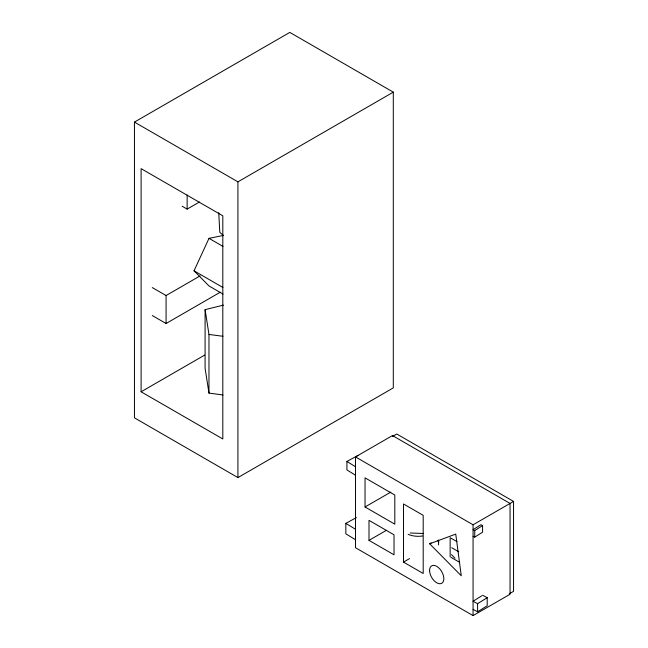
<?xml version="1.0" encoding="UTF-8"?>
<svg xmlns="http://www.w3.org/2000/svg" width="648" height="648" viewBox="0 0 648 648"><rect width="100%" height="100%" fill="white"/><g stroke="black" fill="none" stroke-linecap="round" stroke-linejoin="round"><path stroke-width="0.97" d="M223.009 294.054L209.012 285.971L194.036 270.807L209.012 238.343L223.56 235.402M474.741 530.558L482.574 525.585L480.905 524.71L473.064 529.683L474.741 530.558L474.741 537.152L473.064 536.277M474.741 537.152L482.574 532.178L482.574 525.585M481.885 595.763L473.064 601.263L477.592 603.685L487.207 597.683L482.687 595.261M473.064 609.363L477.592 611.785L487.207 605.783L487.207 597.683M134.444 122.099L289.818 32.4L393.296 92.146L393.296 387.893L237.921 477.592L134.444 417.847L134.444 122.099L237.921 181.845L393.296 92.146M182.112 206.218L187.142 209.118L199.406 202.038M152.288 287.582L166.074 295.537L200.135 275.878M152.288 315.544L166.074 323.498L220.223 292.24M141.102 391.789L222.815 438.963L222.815 215.816L141.102 168.642L141.102 391.789L204.719 355.055M355.501 456.913L392.486 435.561L510.049 503.439L510.049 594.248L473.064 615.6L355.501 547.722L355.501 456.913L473.064 524.791L513.556 501.422L513.556 591.324L509.231 593.819M392.437 436.485L396.762 433.99L513.556 501.422M365.035 506.979L394.81 524.175L394.81 495.048L365.035 477.851L365.035 506.979L390.833 492.083M368.996 540.359L394.024 554.81L394.024 534.811L368.996 520.352L368.996 540.359L386.378 530.323M429.64 543.794L455.747 534.106L461.263 575.772L429.64 543.794L431.204 542.886M403.493 562.091L423.193 573.464L423.193 515.338L403.493 503.966L403.493 562.091L409.52 558.616M355.501 539.711L345.838 533.831L345.838 523.373L356.449 517.566M355.501 475.243L346.915 469.905L346.915 461.425L357.988 455.479M222.977 394.956L208.972 393.109L205.092 368.323L205.092 309.663L223.455 305.127M410.257 532.988L423.557 533.49M205.092 309.663L208.972 334.449L222.977 336.288M209.012 238.343L223.009 246.426M194.036 270.807L222.904 287.477M457.043 541.688L450.149 537.702L450.149 556.851M451.753 547.738L458.727 551.764M451.016 557.353L459.635 562.326M345.838 523.373L355.501 529.254M346.915 461.425L355.501 466.754M223.528 235.613L219.794 232.357L218.732 212.633M437.4 540.432L438.801 541.85M451.454 554.639L454.961 558.195M477.592 603.685L477.592 611.785M473.064 524.791L473.064 615.6M438.583 539.962L438.583 544.992M237.921 181.845L237.921 477.592M208.972 334.449L208.972 393.109M187.142 195.016L187.142 209.118M166.074 295.537L166.074 323.498M422.585 535.993A16.629 9.598 0 0 1 408.159 534.333M429.584 570.677A10.076 5.816 60 0 0 440.438 583.718A10.076 5.816 60 0 0 440.089 569.268A10.076 5.816 60 0 0 429.584 570.677"/></g></svg>
